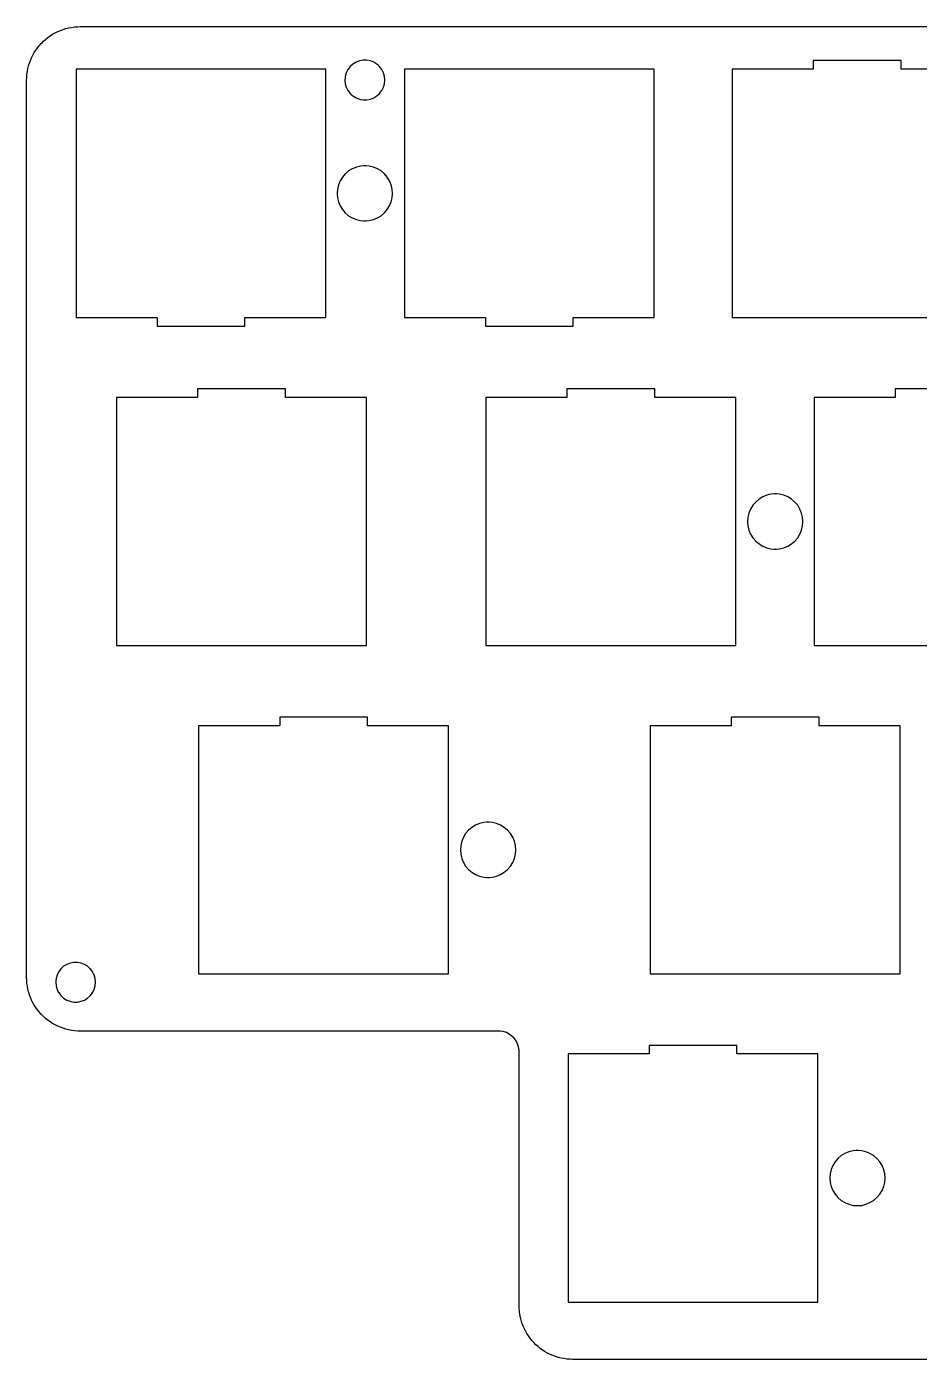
# Model space of a CAD drawing. Extents: x 1.73 to 10.02, y -4.91 to -1.87.
# Drawn here: x 1.727 to 3.766, y -4.914 to -1.869 of the extents above; entities that cross this region are included whole.
import ezdxf

# ---------------------------------------------------------------- set-up
doc = ezdxf.new("R2010")
doc.units = 0
doc.header["$MEASUREMENT"] = 0
doc.layers.add('BLACK', color=7, linetype='CONTINUOUS')

msp = doc.modelspace()

# ---------------------------------------------------------------- linework, layer by layer
at = {"layer": 'BLACK', "linetype": 'CONTINUOUS'}
for p, q in [((1.78105, -1.89024), (1.7866, -1.88663)), ((1.7866, -1.88663), (1.78663, -1.88661)), ((1.78663, -1.88661), (1.79239, -1.88343)), ((1.79239, -1.88343), (1.79828, -1.88043)), ((1.79239, -1.88343), (1.79239, -1.88343)), ((1.79828, -1.88043), (1.79831, -1.88041)), ((1.79831, -1.88041), (1.80443, -1.87788)), ((1.80443, -1.87788), (1.81056, -1.87552)), ((1.80443, -1.87788), (1.80443, -1.87788)), ((1.81056, -1.87552), (1.8106, -1.87551)), ((1.8106, -1.87551), (1.81703, -1.87366)), ((1.81703, -1.87366), (1.8233, -1.87198)), ((1.8233, -1.87198), (1.82334, -1.87197)), ((1.82334, -1.87197), (1.83012, -1.87082)), ((1.83012, -1.87082), (1.83636, -1.86983)), ((1.83636, -1.86983), (1.8364, -1.86982)), ((1.8364, -1.86982), (1.84415, -1.86939)), ((1.84415, -1.86939), (1.8494, -1.86911)), ((1.84415, -1.86939), (1.84415, -1.86939)), ((1.84415, -1.86939), (1.84415, -1.86939)), ((1.84415, -1.86939), (1.84415, -1.86939)), ((1.8494, -1.86911), (1.84942, -1.86911)), ((1.84942, -1.86911), (1.84943, -1.86911)), ((1.84943, -1.86911), (9.90057, -1.86911)), ((1.74851, -1.92277), (1.75231, -1.91741)), ((1.75231, -1.91741), (1.75233, -1.91739)), ((1.75233, -1.91739), (1.7565, -1.91224)), ((1.7565, -1.91224), (1.75651, -1.91222)), ((1.75651, -1.91222), (1.76088, -1.90734)), ((1.76088, -1.90734), (1.7609, -1.90732)), ((1.7609, -1.90732), (1.76559, -1.90263)), ((1.76559, -1.90263), (1.7656, -1.90261)), ((1.7656, -1.90261), (1.77049, -1.89824)), ((1.77049, -1.89824), (1.77051, -1.89823)), ((1.77051, -1.89823), (1.77566, -1.89406)), ((1.77566, -1.89406), (1.77568, -1.89404)), ((1.77568, -1.89404), (1.78103, -1.89024)), ((1.78103, -1.89024), (1.78105, -1.89024)), ((1.73379, -1.95229), (1.73614, -1.94616)), ((1.73614, -1.94616), (1.73615, -1.94616)), ((1.73615, -1.94616), (1.73868, -1.94004)), ((1.73868, -1.94004), (1.73869, -1.94001)), ((1.73869, -1.94001), (1.74169, -1.93413)), ((1.74169, -1.93413), (1.7417, -1.93412)), ((1.7417, -1.93412), (1.74488, -1.92836)), ((1.74488, -1.92836), (1.7449, -1.92833)), ((1.7449, -1.92833), (1.7485, -1.92278)), ((1.7485, -1.92278), (1.74851, -1.92277)), ((2.48753, -1.9474), (2.47974, -1.95041)), ((2.48755, -1.94739), (2.48753, -1.9474)), ((2.48753, -1.9474), (2.48753, -1.9474)), ((2.48757, -1.94739), (2.48755, -1.94739)), ((2.49578, -1.94585), (2.48757, -1.94738)), ((2.48757, -1.94738), (2.48757, -1.94739)), ((2.4958, -1.94585), (2.49578, -1.94585)), ((2.49578, -1.94585), (2.49578, -1.94585)), ((2.5042, -1.94585), (2.4958, -1.94585)), ((2.50422, -1.94585), (2.5042, -1.94585)), ((2.51243, -1.94738), (2.50422, -1.94585)), ((2.50422, -1.94585), (2.50422, -1.94585)), ((2.51243, -1.94739), (2.51243, -1.94738)), ((2.51245, -1.94739), (2.51243, -1.94739)), ((2.51247, -1.9474), (2.51245, -1.94739)), ((2.52026, -1.95041), (2.51247, -1.9474)), ((2.51247, -1.9474), (2.51247, -1.9474)), ((3.52404, -1.94683), (3.52402, -1.94684)), ((3.52402, -1.94684), (3.52402, -1.94685)), ((3.52402, -1.94685), (3.52402, -1.94685)), ((3.52402, -1.94685), (3.52402, -1.94698)), ((3.52402, -1.94698), (3.52402, -1.96606)), ((3.72482, -1.94683), (3.52404, -1.94683)), ((3.52404, -1.94683), (3.52404, -1.94683)), ((3.52404, -1.94683), (3.52404, -1.94683)), ((3.72483, -1.94683), (3.72482, -1.94683)), ((3.72484, -1.94684), (3.72483, -1.94683)), ((3.72483, -1.94683), (3.72483, -1.94683)), ((3.72485, -1.94685), (3.72484, -1.94684)), ((3.72485, -1.94698), (3.72485, -1.94685)), ((3.72485, -1.94685), (3.72485, -1.94685)), ((3.72485, -1.96606), (3.72485, -1.94698)), ((1.72766, -1.98589), (1.72809, -1.97813)), ((1.72809, -1.97813), (1.7281, -1.97809)), ((1.7281, -1.97809), (1.72909, -1.97185)), ((1.7281, -1.97809), (1.7281, -1.97809)), ((1.72909, -1.97185), (1.73024, -1.96508)), ((1.73024, -1.96508), (1.73025, -1.96504)), ((1.73025, -1.96504), (1.73193, -1.95876)), ((1.73193, -1.95876), (1.73378, -1.95233)), ((1.73378, -1.95233), (1.73379, -1.95229)), ((1.84012, -1.96652), (1.84011, -1.96654)), ((1.84011, -1.96654), (1.84011, -1.96654)), ((1.84011, -1.96654), (1.84011, -2.53346)), ((1.84013, -1.96652), (1.84012, -1.96652)), ((1.84014, -1.96652), (1.84013, -1.96651)), ((1.84013, -1.96651), (1.84013, -1.96652)), ((2.411, -1.96652), (1.84014, -1.96652)), ((2.411, -1.96652), (2.411, -1.96651)), ((2.411, -1.96651), (2.411, -1.96652)), ((2.41102, -1.96652), (2.411, -1.96652)), ((2.41102, -1.96654), (2.41102, -1.96652)), ((2.41102, -1.99114), (2.41102, -1.96654)), ((2.41102, -1.96654), (2.41102, -1.96654)), ((2.45758, -1.97473), (2.45529, -1.98276)), ((2.45759, -1.97469), (2.45758, -1.97471)), ((2.45758, -1.97471), (2.45758, -1.97473)), ((2.45758, -1.97473), (2.45758, -1.97473)), ((2.46131, -1.96721), (2.45759, -1.97469)), ((2.46132, -1.96719), (2.46131, -1.96721)), ((2.46131, -1.96721), (2.46131, -1.96721)), ((2.46134, -1.96718), (2.46132, -1.96719)), ((2.46637, -1.96051), (2.46134, -1.96718)), ((2.46638, -1.9605), (2.46637, -1.96051)), ((2.46637, -1.96051), (2.46637, -1.96051)), ((2.4664, -1.96048), (2.46638, -1.9605)), ((2.47257, -1.95486), (2.4664, -1.96048)), ((2.4664, -1.96048), (2.4664, -1.96048)), ((2.47259, -1.95484), (2.47257, -1.95485)), ((2.47257, -1.95485), (2.47257, -1.95486)), ((2.4726, -1.95483), (2.47259, -1.95484)), ((2.47971, -1.95043), (2.4726, -1.95483)), ((2.4726, -1.95483), (2.4726, -1.95483)), ((2.47972, -1.95042), (2.47971, -1.95043)), ((2.47971, -1.95043), (2.47971, -1.95043)), ((2.47974, -1.95041), (2.47972, -1.95042)), ((2.47974, -1.95041), (2.47974, -1.95041)), ((2.52028, -1.95042), (2.52026, -1.95041)), ((2.52026, -1.95041), (2.52026, -1.95041)), ((2.52029, -1.95043), (2.52028, -1.95042)), ((2.5274, -1.95483), (2.52029, -1.95043)), ((2.52029, -1.95043), (2.52029, -1.95043)), ((2.52741, -1.95484), (2.5274, -1.95483)), ((2.5274, -1.95483), (2.5274, -1.95483)), ((2.5309, -1.95802), (2.52741, -1.95484)), ((2.5336, -1.96048), (2.5309, -1.95802)), ((2.53362, -1.9605), (2.5336, -1.96048)), ((2.5336, -1.96048), (2.5336, -1.96048)), ((2.53868, -1.96719), (2.53362, -1.9605)), ((2.54242, -1.97471), (2.53868, -1.96719)), ((2.54471, -1.98278), (2.54242, -1.97471)), ((2.59012, -1.96652), (2.59011, -1.96654)), ((2.59011, -1.96654), (2.59011, -1.96654)), ((2.59011, -1.96654), (2.59011, -2.53346)), ((2.59013, -1.96652), (2.59012, -1.96652)), ((2.59014, -1.96652), (2.59013, -1.96651)), ((2.59013, -1.96651), (2.59013, -1.96652)), ((3.161, -1.96652), (2.59014, -1.96652)), ((3.161, -1.96652), (3.161, -1.96651)), ((3.161, -1.96651), (3.161, -1.96652)), ((3.16102, -1.96652), (3.161, -1.96652)), ((3.16102, -1.96654), (3.16102, -1.96652)), ((3.16102, -2.53346), (3.16102, -1.96654)), ((3.16102, -1.96654), (3.16102, -1.96654)), ((3.339, -1.96652), (3.33898, -1.96652)), ((3.33898, -1.96652), (3.33898, -1.96654)), ((3.33898, -1.96654), (3.33898, -1.96654)), ((3.33898, -1.96654), (3.33898, -2.53346)), ((3.339, -1.96652), (3.339, -1.96651)), ((3.339, -1.96651), (3.339, -1.96652)), ((3.52356, -1.96652), (3.339, -1.96652)), ((3.52388, -1.96638), (3.52356, -1.96652)), ((3.52402, -1.96606), (3.52388, -1.96638)), ((3.72498, -1.96638), (3.72485, -1.96606)), ((3.72531, -1.96652), (3.72498, -1.96638)), ((3.90986, -1.96652), (3.72531, -1.96652)), ((1.72738, -1.99113), (1.72766, -1.98589)), ((1.72738, -1.99115), (1.72738, -1.99113)), ((1.72738, -2.53346), (1.72738, -1.99115)), ((2.41102, -2.25), (2.41102, -1.99114)), ((2.455, -1.98591), (2.45451, -1.99114)), ((2.45451, -1.99114), (2.45529, -1.9995)), ((2.45528, -1.9828), (2.455, -1.98591)), ((2.45529, -1.98278), (2.45528, -1.9828)), ((2.45528, -1.9828), (2.45528, -1.9828)), ((2.45529, -1.98276), (2.45529, -1.98276)), ((2.45529, -1.98276), (2.45529, -1.98278)), ((2.45529, -1.9995), (2.45529, -1.99952)), ((2.45529, -1.99952), (2.45529, -1.99952)), ((2.45529, -1.99952), (2.45758, -2.00755)), ((2.45758, -2.00755), (2.45758, -2.00757)), ((2.45758, -2.00757), (2.45759, -2.00759)), ((2.45759, -2.00759), (2.46126, -2.01497)), ((2.53868, -2.01509), (2.54242, -2.00757)), ((2.54242, -2.00757), (2.54471, -1.9995)), ((2.54549, -1.99114), (2.54471, -1.98278)), ((2.54471, -1.9995), (2.54549, -1.99114)), ((2.46126, -2.01497), (2.46132, -2.01509)), ((2.46132, -2.01509), (2.46638, -2.02179)), ((2.46638, -2.02179), (2.4664, -2.0218)), ((2.4664, -2.0218), (2.4664, -2.0218)), ((2.4664, -2.0218), (2.46871, -2.02391)), ((2.46871, -2.02391), (2.47259, -2.02744)), ((2.47259, -2.02744), (2.4726, -2.02745)), ((2.4726, -2.02745), (2.4726, -2.02745)), ((2.4726, -2.02745), (2.47616, -2.02965)), ((2.47616, -2.02965), (2.47972, -2.03186)), ((2.47972, -2.03186), (2.48755, -2.03489)), ((2.48755, -2.03489), (2.48757, -2.0349)), ((2.48757, -2.0349), (2.48757, -2.0349)), ((2.48757, -2.0349), (2.48981, -2.03532)), ((2.48981, -2.03532), (2.4958, -2.03644)), ((2.4958, -2.03644), (2.50418, -2.03644)), ((2.50418, -2.03644), (2.5042, -2.03644)), ((2.5042, -2.03644), (2.51245, -2.03489)), ((2.51245, -2.03489), (2.52028, -2.03186)), ((2.52028, -2.03186), (2.52741, -2.02744)), ((2.52741, -2.02744), (2.53362, -2.02179)), ((2.53362, -2.02179), (2.53868, -2.01509)), ((2.48045, -2.18989), (2.47132, -2.19368)), ((2.48047, -2.18989), (2.48045, -2.18989)), ((2.48045, -2.18989), (2.48045, -2.18989)), ((2.48049, -2.18988), (2.48047, -2.18989)), ((2.49009, -2.18758), (2.48049, -2.18988)), ((2.48049, -2.18988), (2.48049, -2.18988)), ((2.49011, -2.18757), (2.49009, -2.18758)), ((2.49009, -2.18758), (2.49009, -2.18758)), ((2.49013, -2.18757), (2.49011, -2.18757)), ((2.49752, -2.18699), (2.49013, -2.18757)), ((2.49013, -2.18757), (2.49013, -2.18757)), ((2.50248, -2.18699), (2.49752, -2.18699)), ((2.49752, -2.18699), (2.49752, -2.18699)), ((2.49752, -2.18699), (2.49752, -2.18699)), ((2.50987, -2.18757), (2.50248, -2.18699)), ((2.50248, -2.18699), (2.50248, -2.18699)), ((2.50248, -2.18699), (2.50248, -2.18699)), ((2.50989, -2.18757), (2.50987, -2.18757)), ((2.50987, -2.18757), (2.50987, -2.18757)), ((2.50991, -2.18758), (2.50989, -2.18757)), ((2.51951, -2.18988), (2.50991, -2.18758)), ((2.50991, -2.18758), (2.50991, -2.18758)), ((2.51953, -2.18989), (2.51951, -2.18988)), ((2.51951, -2.18988), (2.51951, -2.18988)), ((2.51955, -2.18989), (2.51953, -2.18989)), ((2.52868, -2.19368), (2.51955, -2.18989)), ((2.51955, -2.18989), (2.51955, -2.18989)), ((2.44368, -2.22132), (2.43989, -2.23045)), ((2.44369, -2.22129), (2.44368, -2.2213)), ((2.44368, -2.2213), (2.44368, -2.22132)), ((2.44368, -2.22132), (2.44368, -2.22132)), ((2.44886, -2.21286), (2.44369, -2.22129)), ((2.44369, -2.22129), (2.44369, -2.22129)), ((2.44888, -2.21284), (2.44886, -2.21285)), ((2.44886, -2.21285), (2.44886, -2.21286)), ((2.44886, -2.21286), (2.44886, -2.21286)), ((2.45529, -2.20532), (2.44888, -2.21283)), ((2.44888, -2.21283), (2.44888, -2.21284)), ((2.45531, -2.20531), (2.45529, -2.20532)), ((2.45529, -2.20532), (2.45529, -2.20532)), ((2.45532, -2.20529), (2.45531, -2.20531)), ((2.46283, -2.19888), (2.45532, -2.20529)), ((2.45532, -2.20529), (2.45532, -2.20529)), ((2.46284, -2.19888), (2.46283, -2.19888)), ((2.46285, -2.19886), (2.46284, -2.19888)), ((2.46286, -2.19886), (2.46285, -2.19886)), ((2.47129, -2.19369), (2.46286, -2.19886)), ((2.46286, -2.19886), (2.46286, -2.19886)), ((2.4713, -2.19368), (2.47129, -2.19369)), ((2.47129, -2.19369), (2.47129, -2.19369)), ((2.47132, -2.19368), (2.4713, -2.19368)), ((2.47132, -2.19368), (2.47132, -2.19368)), ((2.5287, -2.19368), (2.52868, -2.19368)), ((2.52868, -2.19368), (2.52868, -2.19368)), ((2.53715, -2.19886), (2.5287, -2.19368)), ((2.54469, -2.20531), (2.53715, -2.19886)), ((2.55114, -2.21285), (2.54469, -2.20531)), ((2.55632, -2.2213), (2.55114, -2.21285)), ((2.56011, -2.23047), (2.55632, -2.2213)), ((2.41102, -2.53346), (2.41102, -2.25)), ((2.43757, -2.24011), (2.43679, -2.25)), ((2.43679, -2.25), (2.43757, -2.25989)), ((2.43989, -2.23047), (2.43757, -2.24011)), ((2.43989, -2.23045), (2.43989, -2.23045)), ((2.43989, -2.23045), (2.43989, -2.23047)), ((2.56243, -2.24011), (2.56011, -2.23047)), ((2.56321, -2.25), (2.56243, -2.24011)), ((2.56243, -2.25989), (2.56321, -2.25)), ((2.43757, -2.25989), (2.43989, -2.26953)), ((2.43989, -2.26953), (2.43989, -2.26955)), ((2.43989, -2.26955), (2.43989, -2.26955)), ((2.43989, -2.26955), (2.44368, -2.27868)), ((2.44368, -2.27868), (2.44368, -2.27868)), ((2.44368, -2.27868), (2.44368, -2.2787)), ((2.44368, -2.2787), (2.44886, -2.28715)), ((2.55114, -2.28715), (2.55632, -2.2787)), ((2.55632, -2.2787), (2.56011, -2.26953)), ((2.56011, -2.26953), (2.56243, -2.25989)), ((2.44886, -2.28715), (2.45531, -2.29469)), ((2.45531, -2.29469), (2.46285, -2.30114)), ((2.46285, -2.30114), (2.4713, -2.30632)), ((2.4713, -2.30632), (2.48047, -2.31011)), ((2.48047, -2.31011), (2.49011, -2.31243)), ((2.49011, -2.31243), (2.49752, -2.31301)), ((2.49752, -2.31301), (2.50247, -2.31301)), ((2.50247, -2.31301), (2.50248, -2.31301)), ((2.50248, -2.31301), (2.50989, -2.31243)), ((2.50989, -2.31243), (2.51953, -2.31011)), ((2.51953, -2.31011), (2.5287, -2.30632)), ((2.5287, -2.30632), (2.53715, -2.30114)), ((2.53715, -2.30114), (2.54469, -2.29469)), ((2.54469, -2.29469), (2.55114, -2.28715)), ((1.72738, -3.28346), (1.72738, -2.53346)), ((1.84011, -2.53346), (1.84011, -2.53346)), ((1.84011, -2.53346), (1.84011, -2.53347)), ((1.84011, -2.53347), (1.84012, -2.53348)), ((1.84012, -2.53348), (1.84013, -2.53349)), ((1.84013, -2.53349), (1.84014, -2.53348)), ((1.84014, -2.53348), (2.02469, -2.53348)), ((2.02469, -2.53348), (2.02502, -2.53362)), ((2.02502, -2.53362), (2.02515, -2.53394)), ((2.02515, -2.53394), (2.02515, -2.55315)), ((2.02515, -2.55315), (2.02515, -2.55315)), ((2.02515, -2.55315), (2.02515, -2.55315)), ((2.02515, -2.55315), (2.02516, -2.55316)), ((2.02516, -2.55316), (2.02517, -2.55317)), ((2.02517, -2.55317), (2.02518, -2.55317)), ((2.02518, -2.55317), (2.22596, -2.55317)), ((2.22596, -2.55317), (2.22598, -2.55316)), ((2.22596, -2.55317), (2.22596, -2.55317)), ((2.22598, -2.53394), (2.22612, -2.53362)), ((2.22598, -2.55315), (2.22598, -2.53394)), ((2.22598, -2.55316), (2.22598, -2.55315)), ((2.22598, -2.55315), (2.22598, -2.55315)), ((2.22598, -2.55315), (2.22598, -2.55315)), ((2.22612, -2.53362), (2.22644, -2.53348)), ((2.22644, -2.53348), (2.411, -2.53348)), ((2.411, -2.53348), (2.411, -2.53349)), ((2.411, -2.53349), (2.41102, -2.53348)), ((2.41102, -2.53347), (2.41102, -2.53346)), ((2.41102, -2.53346), (2.41102, -2.53346)), ((2.41102, -2.53348), (2.41102, -2.53347)), ((2.59011, -2.53346), (2.59011, -2.53347)), ((2.59011, -2.53346), (2.59011, -2.53346)), ((2.59011, -2.53347), (2.59012, -2.53348)), ((2.59012, -2.53348), (2.59013, -2.53349)), ((2.59013, -2.53349), (2.59014, -2.53348)), ((2.59014, -2.53348), (2.77469, -2.53348)), ((2.77469, -2.53348), (2.77502, -2.53362)), ((2.77502, -2.53362), (2.77515, -2.53394)), ((2.77515, -2.53394), (2.77515, -2.55315)), ((2.77515, -2.55315), (2.77515, -2.55315)), ((2.77515, -2.55315), (2.77515, -2.55315)), ((2.77515, -2.55315), (2.77516, -2.55316)), ((2.77516, -2.55316), (2.77517, -2.55317)), ((2.77517, -2.55317), (2.77518, -2.55317)), ((2.77518, -2.55317), (2.97596, -2.55317)), ((2.97596, -2.55317), (2.97598, -2.55316)), ((2.97596, -2.55317), (2.97596, -2.55317)), ((2.97598, -2.53394), (2.97612, -2.53362)), ((2.97598, -2.55315), (2.97598, -2.53394)), ((2.97598, -2.55316), (2.97598, -2.55315)), ((2.97598, -2.55315), (2.97598, -2.55315)), ((2.97598, -2.55315), (2.97598, -2.55315)), ((2.97612, -2.53362), (2.97644, -2.53348)), ((2.97644, -2.53348), (3.161, -2.53348)), ((3.161, -2.53348), (3.161, -2.53349)), ((3.161, -2.53349), (3.16102, -2.53348)), ((3.16102, -2.53347), (3.16102, -2.53346)), ((3.16102, -2.53346), (3.16102, -2.53346)), ((3.16102, -2.53348), (3.16102, -2.53347)), ((3.33898, -2.53346), (3.33898, -2.53347)), ((3.33898, -2.53346), (3.33898, -2.53346)), ((3.33898, -2.53347), (3.33898, -2.53348)), ((3.33898, -2.53348), (3.339, -2.53349)), ((3.339, -2.53349), (3.339, -2.53348)), ((3.339, -2.53348), (3.90986, -2.53348)), ((2.11785, -2.69683), (2.11784, -2.69684)), ((2.11784, -2.69684), (2.11784, -2.69685)), ((2.11784, -2.69685), (2.11784, -2.69685)), ((2.11784, -2.69685), (2.11784, -2.69698)), ((2.11784, -2.69698), (2.11784, -2.71606)), ((2.11786, -2.69683), (2.11785, -2.69683)), ((2.31864, -2.69683), (2.11786, -2.69683)), ((2.11786, -2.69683), (2.11786, -2.69683)), ((2.31865, -2.69683), (2.31864, -2.69683)), ((2.31866, -2.69684), (2.31865, -2.69683)), ((2.31865, -2.69683), (2.31865, -2.69683)), ((2.31867, -2.69685), (2.31866, -2.69684)), ((2.31867, -2.69698), (2.31867, -2.69685)), ((2.31867, -2.69685), (2.31867, -2.69685)), ((2.31867, -2.71606), (2.31867, -2.69698)), ((2.96154, -2.69683), (2.96152, -2.69684)), ((2.96152, -2.69684), (2.96152, -2.69685)), ((2.96152, -2.69685), (2.96152, -2.69685)), ((2.96152, -2.69685), (2.96152, -2.69698)), ((2.96152, -2.69698), (2.96152, -2.71606)), ((3.16232, -2.69683), (2.96154, -2.69683)), ((2.96154, -2.69683), (2.96154, -2.69683)), ((2.96154, -2.69683), (2.96154, -2.69683)), ((3.16233, -2.69683), (3.16232, -2.69683)), ((3.16234, -2.69684), (3.16233, -2.69683)), ((3.16233, -2.69683), (3.16233, -2.69683)), ((3.16235, -2.69685), (3.16234, -2.69684)), ((3.16235, -2.69698), (3.16235, -2.69685)), ((3.16235, -2.69685), (3.16235, -2.69685)), ((3.16235, -2.71606), (3.16235, -2.69698)), ((3.71154, -2.69683), (3.71152, -2.69684)), ((3.71152, -2.69684), (3.71152, -2.69685)), ((3.71152, -2.69685), (3.71152, -2.69685)), ((3.71152, -2.69685), (3.71152, -2.69698)), ((3.71152, -2.69698), (3.71152, -2.71606)), ((3.91232, -2.69683), (3.71154, -2.69683)), ((3.71154, -2.69683), (3.71154, -2.69683)), ((3.71154, -2.69683), (3.71154, -2.69683)), ((1.93281, -2.71652), (1.9328, -2.71652)), ((1.9328, -2.71652), (1.9328, -2.71654)), ((1.9328, -2.71654), (1.9328, -2.71654)), ((1.9328, -2.71654), (1.9328, -3.28346)), ((1.93282, -2.71651), (1.93281, -2.71652)), ((1.93282, -2.71652), (1.93282, -2.71651)), ((2.11738, -2.71652), (1.93282, -2.71652)), ((2.1177, -2.71638), (2.11738, -2.71652)), ((2.11784, -2.71606), (2.1177, -2.71638)), ((2.3188, -2.71638), (2.31867, -2.71606)), ((2.31913, -2.71652), (2.3188, -2.71638)), ((2.50368, -2.71652), (2.31913, -2.71652)), ((2.50369, -2.71651), (2.50368, -2.71652)), ((2.50369, -2.71652), (2.50369, -2.71651)), ((2.5037, -2.71652), (2.50369, -2.71652)), ((2.50371, -2.71654), (2.5037, -2.71652)), ((2.5037, -3.28346), (2.5037, -2.71654)), ((2.5037, -2.71654), (2.50371, -2.71654)), ((2.7765, -2.71652), (2.77648, -2.71652)), ((2.77648, -2.71652), (2.77648, -2.71654)), ((2.77648, -2.71654), (2.77648, -2.71654)), ((2.77648, -2.71654), (2.77648, -3.28346)), ((2.7765, -2.71652), (2.7765, -2.71651)), ((2.7765, -2.71651), (2.7765, -2.71652)), ((2.96106, -2.71652), (2.7765, -2.71652)), ((2.96138, -2.71638), (2.96106, -2.71652)), ((2.96152, -2.71606), (2.96138, -2.71638)), ((3.16248, -2.71638), (3.16235, -2.71606)), ((3.16281, -2.71652), (3.16248, -2.71638)), ((3.34736, -2.71652), (3.16281, -2.71652)), ((3.34737, -2.71651), (3.34736, -2.71652)), ((3.34737, -2.71652), (3.34737, -2.71651)), ((3.34738, -2.71652), (3.34737, -2.71652)), ((3.34739, -2.71654), (3.34738, -2.71652)), ((3.34739, -3), (3.34739, -2.71654)), ((3.34739, -2.71654), (3.34739, -2.71654)), ((3.5265, -2.71652), (3.52648, -2.71652)), ((3.52648, -2.71652), (3.52648, -2.71654)), ((3.52648, -2.71654), (3.52648, -2.71654)), ((3.52648, -2.71654), (3.52648, -3.28346)), ((3.5265, -2.71652), (3.5265, -2.71651)), ((3.5265, -2.71651), (3.5265, -2.71652)), ((3.71106, -2.71652), (3.5265, -2.71652)), ((3.71138, -2.71638), (3.71106, -2.71652)), ((3.71152, -2.71606), (3.71138, -2.71638)), ((3.40033, -2.94888), (3.39282, -2.95529)), ((3.40034, -2.94888), (3.40033, -2.94888)), ((3.40035, -2.94886), (3.40034, -2.94888)), ((3.40036, -2.94886), (3.40035, -2.94886)), ((3.40879, -2.94369), (3.40036, -2.94886)), ((3.40036, -2.94886), (3.40036, -2.94886)), ((3.4088, -2.94368), (3.40879, -2.94369)), ((3.40879, -2.94369), (3.40879, -2.94369)), ((3.40882, -2.94368), (3.4088, -2.94368)), ((3.41795, -2.93989), (3.40882, -2.94368)), ((3.40882, -2.94368), (3.40882, -2.94368)), ((3.41797, -2.93989), (3.41795, -2.93989)), ((3.41795, -2.93989), (3.41795, -2.93989)), ((3.41799, -2.93988), (3.41797, -2.93989)), ((3.42759, -2.93758), (3.41799, -2.93988)), ((3.41799, -2.93988), (3.41799, -2.93988)), ((3.42761, -2.93757), (3.42759, -2.93758)), ((3.42759, -2.93758), (3.42759, -2.93758)), ((3.42763, -2.93757), (3.42761, -2.93757)), ((3.43502, -2.93699), (3.42763, -2.93757)), ((3.42763, -2.93757), (3.42763, -2.93757)), ((3.43998, -2.93699), (3.43502, -2.93699)), ((3.43502, -2.93699), (3.43502, -2.93699)), ((3.43502, -2.93699), (3.43502, -2.93699)), ((3.44737, -2.93757), (3.43998, -2.93699)), ((3.43998, -2.93699), (3.43998, -2.93699)), ((3.43998, -2.93699), (3.43998, -2.93699)), ((3.44739, -2.93757), (3.44737, -2.93757)), ((3.44737, -2.93757), (3.44737, -2.93757)), ((3.44741, -2.93758), (3.44739, -2.93757)), ((3.45701, -2.93988), (3.44741, -2.93758)), ((3.44741, -2.93758), (3.44741, -2.93758)), ((3.45703, -2.93989), (3.45701, -2.93988)), ((3.45701, -2.93988), (3.45701, -2.93988)), ((3.45705, -2.93989), (3.45703, -2.93989)), ((3.46618, -2.94368), (3.45705, -2.93989)), ((3.45705, -2.93989), (3.45705, -2.93989)), ((3.4662, -2.94368), (3.46618, -2.94368)), ((3.46618, -2.94368), (3.46618, -2.94368)), ((3.47465, -2.94886), (3.4662, -2.94368)), ((3.48219, -2.95531), (3.47465, -2.94886)), ((3.37739, -2.98047), (3.37507, -2.99011)), ((3.38118, -2.97132), (3.37739, -2.98045)), ((3.37739, -2.98045), (3.37739, -2.98045)), ((3.37739, -2.98045), (3.37739, -2.98047)), ((3.38119, -2.97129), (3.38118, -2.9713)), ((3.38118, -2.9713), (3.38118, -2.97132)), ((3.38118, -2.97132), (3.38118, -2.97132)), ((3.38636, -2.96286), (3.38119, -2.97129)), ((3.38119, -2.97129), (3.38119, -2.97129)), ((3.38638, -2.96284), (3.38636, -2.96285)), ((3.38636, -2.96285), (3.38636, -2.96286)), ((3.38636, -2.96286), (3.38636, -2.96286)), ((3.39279, -2.95532), (3.38638, -2.96283)), ((3.38638, -2.96283), (3.38638, -2.96284)), ((3.39281, -2.95531), (3.39279, -2.95532)), ((3.39279, -2.95532), (3.39279, -2.95532)), ((3.39282, -2.95529), (3.39281, -2.95531)), ((3.39282, -2.95529), (3.39282, -2.95529)), ((3.48864, -2.96285), (3.48219, -2.95531)), ((3.49382, -2.9713), (3.48864, -2.96285)), ((3.49761, -2.98047), (3.49382, -2.9713)), ((3.49993, -2.99011), (3.49761, -2.98047)), ((3.34739, -3.28346), (3.34739, -3)), ((3.37507, -2.99011), (3.37429, -3)), ((3.37429, -3), (3.37507, -3.00989)), ((3.37507, -3.00989), (3.37739, -3.01953)), ((3.49761, -3.01953), (3.49993, -3.00989)), ((3.50071, -3), (3.49993, -2.99011)), ((3.49993, -3.00989), (3.50071, -3)), ((3.37739, -3.01953), (3.37739, -3.01955)), ((3.37739, -3.01955), (3.37739, -3.01955)), ((3.37739, -3.01955), (3.38118, -3.02868)), ((3.38118, -3.02868), (3.38118, -3.02868)), ((3.38118, -3.02868), (3.38118, -3.0287)), ((3.38118, -3.0287), (3.38636, -3.03715)), ((3.38636, -3.03715), (3.39281, -3.04469)), ((3.39281, -3.04469), (3.40035, -3.05114)), ((3.47465, -3.05114), (3.48219, -3.04469)), ((3.48219, -3.04469), (3.48864, -3.03715)), ((3.48864, -3.03715), (3.49382, -3.0287)), ((3.49382, -3.0287), (3.49761, -3.01953)), ((3.40035, -3.05114), (3.4088, -3.05632)), ((3.4088, -3.05632), (3.41797, -3.06011)), ((3.41797, -3.06011), (3.42761, -3.06243)), ((3.42761, -3.06243), (3.43502, -3.06301)), ((3.43502, -3.06301), (3.43997, -3.06301)), ((3.43997, -3.06301), (3.43998, -3.06301)), ((3.43998, -3.06301), (3.44739, -3.06243)), ((3.44739, -3.06243), (3.45703, -3.06011)), ((3.45703, -3.06011), (3.4662, -3.05632)), ((3.4662, -3.05632), (3.47465, -3.05114)), ((1.72738, -4.04231), (1.72738, -3.28346)), ((1.9328, -3.28346), (1.9328, -3.28347)), ((1.9328, -3.28346), (1.9328, -3.28346)), ((1.9328, -3.28347), (1.9328, -3.28348)), ((1.9328, -3.28348), (1.93282, -3.28349)), ((1.93282, -3.28349), (1.93282, -3.28348)), ((1.93282, -3.28348), (2.50368, -3.28348)), ((2.50368, -3.28348), (2.50369, -3.28349)), ((2.50369, -3.28349), (2.5037, -3.28348)), ((2.5037, -3.28347), (2.50371, -3.28346)), ((2.50371, -3.28346), (2.5037, -3.28346)), ((2.5037, -3.28348), (2.5037, -3.28347)), ((2.77648, -3.28346), (2.77648, -3.28346)), ((2.77648, -3.28346), (2.77648, -3.28347)), ((2.77648, -3.28347), (2.77648, -3.28348)), ((2.77648, -3.28348), (2.7765, -3.28349)), ((2.7765, -3.28349), (2.7765, -3.28348)), ((2.7765, -3.28348), (3.34736, -3.28348)), ((3.34736, -3.28348), (3.34737, -3.28349)), ((3.34737, -3.28349), (3.34738, -3.28348)), ((3.34738, -3.28348), (3.34739, -3.28347)), ((3.34739, -3.28347), (3.34739, -3.28346)), ((3.34739, -3.28346), (3.34739, -3.28346)), ((3.52648, -3.28346), (3.52648, -3.28347)), ((3.52648, -3.28346), (3.52648, -3.28346)), ((3.52648, -3.28347), (3.52648, -3.28348)), ((3.52648, -3.28348), (3.5265, -3.28349)), ((3.5265, -3.28349), (3.5265, -3.28348)), ((3.5265, -3.28348), (4.09736, -3.28348)), ((2.1203, -3.46652), (2.12028, -3.46652)), ((2.12028, -3.46652), (2.12028, -3.46654)), ((2.12028, -3.46654), (2.12028, -3.46654)), ((2.12028, -3.46654), (2.12028, -4.03346)), ((2.1203, -3.46652), (2.1203, -3.46651)), ((2.1203, -3.46651), (2.1203, -3.46652)), ((2.30486, -3.46652), (2.1203, -3.46652)), ((2.30518, -3.46638), (2.30486, -3.46652)), ((2.30532, -3.46606), (2.30518, -3.46638)), ((2.30533, -3.44683), (2.30532, -3.44684)), ((2.30532, -3.44684), (2.30532, -3.44685)), ((2.30532, -3.44685), (2.30532, -3.44685)), ((2.30532, -3.44685), (2.30532, -3.44698)), ((2.30532, -3.44698), (2.30532, -3.46606)), ((2.30534, -3.44683), (2.30533, -3.44683)), ((2.50612, -3.44683), (2.30534, -3.44683)), ((2.30534, -3.44683), (2.30534, -3.44683)), ((2.50613, -3.44683), (2.50612, -3.44683)), ((2.50614, -3.44684), (2.50613, -3.44683)), ((2.50613, -3.44683), (2.50613, -3.44683)), ((2.50615, -3.44685), (2.50614, -3.44684)), ((2.50615, -3.44698), (2.50615, -3.44685)), ((2.50615, -3.44685), (2.50615, -3.44685)), ((2.50615, -3.46606), (2.50615, -3.44698)), ((2.50628, -3.46638), (2.50615, -3.46606)), ((2.50661, -3.46652), (2.50628, -3.46638)), ((2.69116, -3.46652), (2.50661, -3.46652)), ((2.69117, -3.46651), (2.69116, -3.46652)), ((2.69117, -3.46652), (2.69117, -3.46651)), ((2.69118, -3.46652), (2.69117, -3.46652)), ((2.69119, -3.46654), (2.69118, -3.46652)), ((2.69119, -3.75), (2.69119, -3.46654)), ((2.69119, -3.46654), (2.69119, -3.46654)), ((3.1515, -3.46652), (3.15148, -3.46652)), ((3.15148, -3.46652), (3.15148, -3.46654)), ((3.15148, -3.46654), (3.15148, -3.46654)), ((3.15148, -3.46654), (3.15148, -4.03346)), ((3.1515, -3.46652), (3.1515, -3.46651)), ((3.1515, -3.46651), (3.1515, -3.46652)), ((3.33606, -3.46652), (3.1515, -3.46652)), ((3.33638, -3.46638), (3.33606, -3.46652)), ((3.33652, -3.46606), (3.33638, -3.46638)), ((3.33654, -3.44683), (3.33652, -3.44684)), ((3.33652, -3.44684), (3.33652, -3.44685)), ((3.33652, -3.44685), (3.33652, -3.44685)), ((3.33652, -3.44685), (3.33652, -3.44698)), ((3.33652, -3.44698), (3.33652, -3.46606)), ((3.53732, -3.44683), (3.33654, -3.44683)), ((3.33654, -3.44683), (3.33654, -3.44683)), ((3.33654, -3.44683), (3.33654, -3.44683)), ((3.53733, -3.44683), (3.53732, -3.44683)), ((3.53734, -3.44684), (3.53733, -3.44683)), ((3.53733, -3.44683), (3.53733, -3.44683)), ((3.53735, -3.44685), (3.53734, -3.44684)), ((3.53735, -3.44698), (3.53735, -3.44685)), ((3.53735, -3.44685), (3.53735, -3.44685)), ((3.53735, -3.46606), (3.53735, -3.44698)), ((3.53748, -3.46638), (3.53735, -3.46606)), ((3.53781, -3.46652), (3.53748, -3.46638)), ((3.72236, -3.46652), (3.53781, -3.46652)), ((3.72237, -3.46651), (3.72236, -3.46652)), ((3.72237, -3.46652), (3.72237, -3.46651)), ((3.72238, -3.46652), (3.72237, -3.46652)), ((3.72239, -3.46654), (3.72238, -3.46652)), ((3.72239, -4.03346), (3.72239, -3.46654)), ((3.72239, -3.46654), (3.72239, -3.46654)), ((2.73011, -3.71286), (2.72494, -3.72129)), ((2.73013, -3.71284), (2.73011, -3.71285)), ((2.73011, -3.71285), (2.73011, -3.71286)), ((2.73011, -3.71286), (2.73011, -3.71286)), ((2.73654, -3.70532), (2.73013, -3.71283)), ((2.73013, -3.71283), (2.73013, -3.71284)), ((2.73656, -3.70531), (2.73654, -3.70532)), ((2.73654, -3.70532), (2.73654, -3.70532)), ((2.73657, -3.70529), (2.73656, -3.70531)), ((2.74408, -3.69888), (2.73657, -3.70529)), ((2.73657, -3.70529), (2.73657, -3.70529)), ((2.74409, -3.69888), (2.74408, -3.69888)), ((2.7441, -3.69886), (2.74409, -3.69888)), ((2.74411, -3.69886), (2.7441, -3.69886)), ((2.75254, -3.69369), (2.74411, -3.69886)), ((2.74411, -3.69886), (2.74411, -3.69886)), ((2.75255, -3.69368), (2.75254, -3.69369)), ((2.75254, -3.69369), (2.75254, -3.69369)), ((2.75257, -3.69368), (2.75255, -3.69368)), ((2.7617, -3.68989), (2.75257, -3.69368)), ((2.75257, -3.69368), (2.75257, -3.69368)), ((2.76172, -3.68989), (2.7617, -3.68989)), ((2.7617, -3.68989), (2.7617, -3.68989)), ((2.76174, -3.68988), (2.76172, -3.68989)), ((2.77134, -3.68758), (2.76174, -3.68988)), ((2.76174, -3.68988), (2.76174, -3.68988)), ((2.77136, -3.68757), (2.77134, -3.68758)), ((2.77134, -3.68758), (2.77134, -3.68758)), ((2.77138, -3.68757), (2.77136, -3.68757)), ((2.77877, -3.68699), (2.77138, -3.68757)), ((2.77138, -3.68757), (2.77138, -3.68757)), ((2.78373, -3.68699), (2.77877, -3.68699)), ((2.77877, -3.68699), (2.77877, -3.68699)), ((2.77877, -3.68699), (2.77877, -3.68699)), ((2.79112, -3.68757), (2.78373, -3.68699)), ((2.78373, -3.68699), (2.78373, -3.68699)), ((2.78373, -3.68699), (2.78373, -3.68699)), ((2.79114, -3.68757), (2.79112, -3.68757)), ((2.79112, -3.68757), (2.79112, -3.68757)), ((2.79116, -3.68758), (2.79114, -3.68757)), ((2.80076, -3.68988), (2.79116, -3.68758)), ((2.79116, -3.68758), (2.79116, -3.68758)), ((2.80078, -3.68989), (2.80076, -3.68988)), ((2.80076, -3.68988), (2.80076, -3.68988)), ((2.8008, -3.68989), (2.80078, -3.68989)), ((2.80993, -3.69368), (2.8008, -3.68989)), ((2.8008, -3.68989), (2.8008, -3.68989)), ((2.80995, -3.69368), (2.80993, -3.69368)), ((2.80993, -3.69368), (2.80993, -3.69368)), ((2.8184, -3.69886), (2.80995, -3.69368)), ((2.82594, -3.70531), (2.8184, -3.69886)), ((2.83239, -3.71285), (2.82594, -3.70531)), ((2.83757, -3.7213), (2.83239, -3.71285)), ((2.71882, -3.74011), (2.71804, -3.75)), ((2.72114, -3.73047), (2.71882, -3.74011)), ((2.72493, -3.72132), (2.72114, -3.73045)), ((2.72114, -3.73045), (2.72114, -3.73045)), ((2.72114, -3.73045), (2.72114, -3.73047)), ((2.72494, -3.72129), (2.72493, -3.7213)), ((2.72493, -3.7213), (2.72493, -3.72132)), ((2.72493, -3.72132), (2.72493, -3.72132)), ((2.72494, -3.72129), (2.72494, -3.72129)), ((2.84136, -3.73047), (2.83757, -3.7213)), ((2.84368, -3.74011), (2.84136, -3.73047)), ((2.84446, -3.75), (2.84368, -3.74011)), ((2.69119, -4.03346), (2.69119, -3.75)), ((2.71804, -3.75), (2.71882, -3.75989)), ((2.71882, -3.75989), (2.72114, -3.76953)), ((2.72114, -3.76953), (2.72114, -3.76955)), ((2.72114, -3.76955), (2.72114, -3.76955)), ((2.72114, -3.76955), (2.72493, -3.77868)), ((2.83757, -3.7787), (2.84136, -3.76953)), ((2.84136, -3.76953), (2.84368, -3.75989)), ((2.84368, -3.75989), (2.84446, -3.75)), ((2.72493, -3.77868), (2.72493, -3.77868)), ((2.72493, -3.77868), (2.72493, -3.7787)), ((2.72493, -3.7787), (2.73011, -3.78715)), ((2.73011, -3.78715), (2.73656, -3.79469)), ((2.73656, -3.79469), (2.7441, -3.80114)), ((2.7441, -3.80114), (2.75255, -3.80632)), ((2.75255, -3.80632), (2.76172, -3.81011)), ((2.80078, -3.81011), (2.80995, -3.80632)), ((2.80995, -3.80632), (2.8184, -3.80114)), ((2.8184, -3.80114), (2.82594, -3.79469)), ((2.82594, -3.79469), (2.83239, -3.78715)), ((2.83239, -3.78715), (2.83757, -3.7787)), ((2.76172, -3.81011), (2.77136, -3.81243)), ((2.77136, -3.81243), (2.77877, -3.81301)), ((2.77877, -3.81301), (2.78372, -3.81301)), ((2.78372, -3.81301), (2.78373, -3.81301)), ((2.78373, -3.81301), (2.79114, -3.81243)), ((2.79114, -3.81243), (2.80078, -3.81011)), ((1.81178, -4.01623), (1.80561, -4.02186)), ((1.8118, -4.01622), (1.81178, -4.01623)), ((1.81178, -4.01623), (1.81178, -4.01623)), ((1.81182, -4.01621), (1.8118, -4.01622)), ((1.81892, -4.01181), (1.81182, -4.01621)), ((1.81182, -4.01621), (1.81182, -4.01621)), ((1.81894, -4.0118), (1.81892, -4.01181)), ((1.81892, -4.01181), (1.81892, -4.01181)), ((1.81896, -4.01179), (1.81894, -4.0118)), ((1.82674, -4.00877), (1.81896, -4.01179)), ((1.81896, -4.01179), (1.81896, -4.01179)), ((1.82676, -4.00877), (1.82674, -4.00877)), ((1.82674, -4.00877), (1.82674, -4.00877)), ((1.82678, -4.00876), (1.82676, -4.00877)), ((1.83499, -4.00723), (1.82678, -4.00876)), ((1.82678, -4.00876), (1.82678, -4.00876)), ((1.83502, -4.00722), (1.83499, -4.00723)), ((1.83499, -4.00723), (1.83499, -4.00723)), ((1.84341, -4.00722), (1.83502, -4.00722)), ((1.84343, -4.00723), (1.84341, -4.00722)), ((1.85164, -4.00876), (1.84343, -4.00723)), ((1.84343, -4.00723), (1.84343, -4.00723)), ((1.85166, -4.00877), (1.85164, -4.00876)), ((1.85164, -4.00876), (1.85164, -4.00876)), ((1.85168, -4.00877), (1.85166, -4.00877)), ((1.85947, -4.01179), (1.85168, -4.00877)), ((1.85168, -4.00877), (1.85168, -4.00877)), ((1.85949, -4.0118), (1.85947, -4.01179)), ((1.85947, -4.01179), (1.85947, -4.01179)), ((1.85951, -4.01181), (1.85949, -4.0118)), ((1.86661, -4.01621), (1.85951, -4.01181)), ((1.85951, -4.01181), (1.85951, -4.01181)), ((1.86663, -4.01622), (1.86661, -4.01621)), ((1.86661, -4.01621), (1.86661, -4.01621)), ((1.87012, -4.0194), (1.86663, -4.01622)), ((1.87281, -4.02186), (1.87012, -4.0194)), ((1.72738, -4.04233), (1.72738, -4.04231)), ((1.72766, -4.04758), (1.72738, -4.04233)), ((1.72793, -4.05252), (1.72766, -4.04758)), ((1.72766, -4.04758), (1.72766, -4.04758)), ((1.79408, -4.04872), (1.79372, -4.05252)), ((1.7945, -4.04418), (1.79408, -4.04872)), ((1.79679, -4.03611), (1.7945, -4.04414)), ((1.7945, -4.04414), (1.7945, -4.04414)), ((1.7945, -4.04414), (1.7945, -4.04416)), ((1.7945, -4.04416), (1.7945, -4.04418)), ((1.7945, -4.04418), (1.7945, -4.04418)), ((1.7968, -4.03609), (1.79679, -4.03611)), ((1.79679, -4.03611), (1.79679, -4.03611)), ((1.80053, -4.02859), (1.7968, -4.03607)), ((1.7968, -4.03607), (1.7968, -4.03609)), ((1.80054, -4.02857), (1.80053, -4.02859)), ((1.80053, -4.02859), (1.80053, -4.02859)), ((1.80055, -4.02856), (1.80054, -4.02857)), ((1.80558, -4.02189), (1.80055, -4.02856)), ((1.8056, -4.02187), (1.80558, -4.02189)), ((1.80558, -4.02189), (1.80558, -4.02189)), ((1.80561, -4.02186), (1.8056, -4.02187)), ((1.80561, -4.02186), (1.80561, -4.02186)), ((1.87283, -4.02187), (1.87281, -4.02186)), ((1.87281, -4.02186), (1.87281, -4.02186)), ((1.87789, -4.02857), (1.87283, -4.02187)), ((1.88032, -4.03346), (1.87789, -4.02857)), ((1.88163, -4.03609), (1.88032, -4.03346)), ((1.88393, -4.04416), (1.88163, -4.03609)), ((1.8847, -4.05252), (1.88393, -4.04416)), ((2.12028, -4.03346), (2.12028, -4.03346)), ((2.12028, -4.03346), (2.12028, -4.03347)), ((2.12028, -4.03347), (2.12028, -4.03348)), ((2.12028, -4.03348), (2.1203, -4.03349)), ((2.1203, -4.03349), (2.1203, -4.03348)), ((2.1203, -4.03348), (2.69116, -4.03348)), ((2.69116, -4.03348), (2.69117, -4.03349)), ((2.69117, -4.03349), (2.69118, -4.03348)), ((2.69118, -4.03348), (2.69119, -4.03347)), ((2.69119, -4.03347), (2.69119, -4.03346)), ((2.69119, -4.03346), (2.69119, -4.03346)), ((3.15148, -4.03346), (3.15148, -4.03347)), ((3.15148, -4.03346), (3.15148, -4.03346)), ((3.15148, -4.03347), (3.15148, -4.03348)), ((3.15148, -4.03348), (3.1515, -4.03349)), ((3.1515, -4.03349), (3.1515, -4.03348)), ((3.1515, -4.03348), (3.72236, -4.03348)), ((3.72236, -4.03348), (3.72237, -4.03349)), ((3.72237, -4.03349), (3.72238, -4.03348)), ((3.72238, -4.03348), (3.72239, -4.03347)), ((3.72239, -4.03347), (3.72239, -4.03346)), ((3.72239, -4.03346), (3.72239, -4.03346)), ((1.72809, -4.05533), (1.72793, -4.05252)), ((1.7281, -4.05538), (1.72809, -4.05533)), ((1.72909, -4.06162), (1.7281, -4.05538)), ((1.73024, -4.06839), (1.72909, -4.06162)), ((1.73025, -4.06843), (1.73024, -4.06839)), ((1.73193, -4.0747), (1.73025, -4.06843)), ((1.7324, -4.07635), (1.73193, -4.0747)), ((1.73193, -4.0747), (1.73193, -4.0747)), ((1.73378, -4.08113), (1.7324, -4.07635)), ((1.79372, -4.05252), (1.7945, -4.06088)), ((1.7945, -4.06088), (1.7945, -4.0609)), ((1.7945, -4.0609), (1.7945, -4.0609)), ((1.7945, -4.0609), (1.79679, -4.06893)), ((1.79679, -4.06893), (1.7968, -4.06895)), ((1.7968, -4.06895), (1.7968, -4.06897)), ((1.7968, -4.06897), (1.80048, -4.07635)), ((1.80048, -4.07635), (1.80054, -4.07647)), ((1.80054, -4.07647), (1.8056, -4.08317)), ((1.87283, -4.08317), (1.87789, -4.07647)), ((1.87789, -4.07647), (1.88163, -4.06895)), ((1.88163, -4.06895), (1.88393, -4.06088)), ((1.88393, -4.06088), (1.8847, -4.05252)), ((1.73379, -4.08117), (1.73378, -4.08113)), ((1.73614, -4.0873), (1.73379, -4.08117)), ((1.73615, -4.08731), (1.73614, -4.0873)), ((1.73868, -4.09342), (1.73615, -4.08731)), ((1.73869, -4.09345), (1.73868, -4.09342)), ((1.74169, -4.09934), (1.73869, -4.09345)), ((1.7417, -4.09935), (1.74169, -4.09934)), ((1.74488, -4.10511), (1.7417, -4.09935)), ((1.7449, -4.10513), (1.74488, -4.10511)), ((1.7485, -4.11068), (1.7449, -4.10513)), ((1.7449, -4.10513), (1.7449, -4.10513)), ((1.74851, -4.1107), (1.7485, -4.11068)), ((1.75231, -4.11605), (1.74851, -4.1107)), ((1.8056, -4.08317), (1.80561, -4.08318)), ((1.80561, -4.08318), (1.80561, -4.08318)), ((1.80561, -4.08318), (1.80792, -4.08529)), ((1.80792, -4.08529), (1.8118, -4.08882)), ((1.8118, -4.08882), (1.81182, -4.08883)), ((1.81182, -4.08883), (1.81182, -4.08883)), ((1.81182, -4.08883), (1.81537, -4.09103)), ((1.81537, -4.09103), (1.81894, -4.09324)), ((1.81894, -4.09324), (1.82676, -4.09627)), ((1.82676, -4.09627), (1.82678, -4.09628)), ((1.82678, -4.09628), (1.82678, -4.09628)), ((1.82678, -4.09628), (1.82902, -4.09669)), ((1.82902, -4.09669), (1.83502, -4.09781)), ((1.83502, -4.09781), (1.84339, -4.09781)), ((1.84339, -4.09781), (1.84341, -4.09781)), ((1.84341, -4.09781), (1.85166, -4.09627)), ((1.85166, -4.09627), (1.85949, -4.09324)), ((1.85949, -4.09324), (1.86663, -4.08882)), ((1.86663, -4.08882), (1.87283, -4.08317)), ((1.75233, -4.11607), (1.75231, -4.11605)), ((1.7565, -4.12123), (1.75233, -4.11607)), ((1.75651, -4.12124), (1.7565, -4.12123)), ((1.76088, -4.12613), (1.75651, -4.12124)), ((1.7609, -4.12615), (1.76088, -4.12613)), ((1.76559, -4.13084), (1.7609, -4.12615)), ((1.7656, -4.13085), (1.76559, -4.13084)), ((1.77049, -4.13522), (1.7656, -4.13085)), ((1.77051, -4.13523), (1.77049, -4.13522)), ((1.77566, -4.13941), (1.77051, -4.13523)), ((1.77568, -4.13942), (1.77566, -4.13941)), ((1.78103, -4.14322), (1.77568, -4.13942)), ((1.78105, -4.14323), (1.78103, -4.14322)), ((1.7866, -4.14683), (1.78105, -4.14323)), ((1.78663, -4.14685), (1.7866, -4.14683)), ((1.7866, -4.14683), (1.7866, -4.14683)), ((1.79238, -4.15003), (1.78663, -4.14685)), ((1.7924, -4.15004), (1.79238, -4.15003)), ((1.79689, -4.15233), (1.7924, -4.15004)), ((1.79828, -4.15304), (1.79689, -4.15233)), ((1.79831, -4.15305), (1.79828, -4.15304)), ((1.79828, -4.15304), (1.79828, -4.15304)), ((1.80442, -4.15558), (1.79831, -4.15305)), ((1.80443, -4.15559), (1.80442, -4.15558)), ((1.81056, -4.15794), (1.80443, -4.15559)), ((1.8106, -4.15795), (1.81056, -4.15794)), ((1.81703, -4.15981), (1.8106, -4.15795)), ((1.81704, -4.15981), (1.81703, -4.15981)), ((1.8233, -4.16149), (1.81704, -4.15981)), ((1.82335, -4.1615), (1.8233, -4.16149)), ((1.83011, -4.16265), (1.82335, -4.1615)), ((1.83012, -4.16265), (1.83011, -4.16265)), ((1.83636, -4.16363), (1.83012, -4.16265)), ((1.8364, -4.16364), (1.83636, -4.16363)), ((1.84416, -4.16408), (1.8364, -4.16364)), ((1.84416, -4.16408), (1.84416, -4.16407)), ((1.84416, -4.16407), (1.84416, -4.16408)), ((1.8494, -4.16435), (1.84416, -4.16408)), ((1.84942, -4.16435), (1.8494, -4.16435)), ((2.80882, -4.16435), (1.84942, -4.16435)), ((2.80884, -4.16435), (2.80882, -4.16435)), ((2.80909, -4.16439), (2.80884, -4.16435)), ((2.81617, -4.16551), (2.80909, -4.16439)), ((2.81619, -4.16551), (2.81617, -4.16551)), ((2.81617, -4.16551), (2.81617, -4.16551)), ((2.8162, -4.16552), (2.81619, -4.16551)), ((2.82324, -4.16781), (2.8162, -4.16552)), ((2.8162, -4.16552), (2.8162, -4.16552)), ((2.82326, -4.16781), (2.82324, -4.16781)), ((2.82324, -4.16781), (2.82324, -4.16781)), ((2.82328, -4.16782), (2.82326, -4.16781)), ((2.82987, -4.17118), (2.82328, -4.16782)), ((2.82328, -4.16782), (2.82328, -4.16782)), ((2.82989, -4.17119), (2.82987, -4.17118)), ((2.82987, -4.17118), (2.82987, -4.17118)), ((2.83591, -4.17556), (2.82989, -4.17119)), ((2.84117, -4.18082), (2.83591, -4.17556)), ((2.84554, -4.18684), (2.84117, -4.18082)), ((2.84892, -4.19347), (2.84554, -4.18684)), ((2.85122, -4.20055), (2.84892, -4.19347)), ((2.85238, -4.20789), (2.85122, -4.20055)), ((3.14904, -4.19683), (3.14902, -4.19684)), ((3.14902, -4.19684), (3.14902, -4.19685)), ((3.14902, -4.19685), (3.14902, -4.19685)), ((3.14902, -4.19685), (3.14902, -4.19698)), ((3.14902, -4.19698), (3.14902, -4.21606)), ((3.34982, -4.19683), (3.14904, -4.19683)), ((3.14904, -4.19683), (3.14904, -4.19683)), ((3.14904, -4.19683), (3.14904, -4.19683)), ((3.34983, -4.19683), (3.34982, -4.19683)), ((3.34984, -4.19684), (3.34983, -4.19683)), ((3.34983, -4.19683), (3.34983, -4.19683)), ((3.34985, -4.19685), (3.34984, -4.19684)), ((3.34985, -4.19698), (3.34985, -4.19685)), ((3.34985, -4.19685), (3.34985, -4.19685)), ((3.34985, -4.21606), (3.34985, -4.19698)), ((2.85238, -4.21161), (2.85238, -4.20789)), ((2.85238, -4.78346), (2.85238, -4.21161)), ((2.85238, -4.21161), (2.85238, -4.21161)), ((2.85238, -4.21161), (2.85238, -4.21161)), ((2.964, -4.21652), (2.96398, -4.21652)), ((2.96398, -4.21652), (2.96398, -4.21654)), ((2.96398, -4.21654), (2.96398, -4.21654)), ((2.96398, -4.21654), (2.96398, -4.78346)), ((2.964, -4.21652), (2.964, -4.21651)), ((2.964, -4.21651), (2.964, -4.21652)), ((3.14856, -4.21652), (2.964, -4.21652)), ((3.14888, -4.21638), (3.14856, -4.21652)), ((3.14902, -4.21606), (3.14888, -4.21638)), ((3.34998, -4.21638), (3.34985, -4.21606)), ((3.35031, -4.21652), (3.34998, -4.21638)), ((3.53486, -4.21652), (3.35031, -4.21652)), ((3.53487, -4.21651), (3.53486, -4.21652)), ((3.53487, -4.21652), (3.53487, -4.21651)), ((3.53488, -4.21652), (3.53487, -4.21652)), ((3.53489, -4.21654), (3.53488, -4.21652)), ((3.53489, -4.5), (3.53489, -4.21654)), ((3.53489, -4.21654), (3.53489, -4.21654)), ((3.59629, -4.44369), (3.58786, -4.44886)), ((3.5963, -4.44368), (3.59629, -4.44369)), ((3.59629, -4.44369), (3.59629, -4.44369)), ((3.59632, -4.44368), (3.5963, -4.44368)), ((3.60545, -4.43989), (3.59632, -4.44368)), ((3.59632, -4.44368), (3.59632, -4.44368)), ((3.60547, -4.43989), (3.60545, -4.43989)), ((3.60545, -4.43989), (3.60545, -4.43989)), ((3.60549, -4.43988), (3.60547, -4.43989)), ((3.61509, -4.43758), (3.60549, -4.43988)), ((3.60549, -4.43988), (3.60549, -4.43988)), ((3.61511, -4.43757), (3.61509, -4.43758)), ((3.61509, -4.43758), (3.61509, -4.43758)), ((3.61513, -4.43757), (3.61511, -4.43757)), ((3.62252, -4.43699), (3.61513, -4.43757)), ((3.61513, -4.43757), (3.61513, -4.43757)), ((3.62748, -4.43699), (3.62252, -4.43699)), ((3.62252, -4.43699), (3.62252, -4.43699)), ((3.62252, -4.43699), (3.62252, -4.43699)), ((3.63487, -4.43757), (3.62748, -4.43699)), ((3.62748, -4.43699), (3.62748, -4.43699)), ((3.62748, -4.43699), (3.62748, -4.43699)), ((3.63489, -4.43757), (3.63487, -4.43757)), ((3.63487, -4.43757), (3.63487, -4.43757)), ((3.63491, -4.43758), (3.63489, -4.43757)), ((3.64451, -4.43988), (3.63491, -4.43758)), ((3.63491, -4.43758), (3.63491, -4.43758)), ((3.64453, -4.43989), (3.64451, -4.43988)), ((3.64451, -4.43988), (3.64451, -4.43988)), ((3.64455, -4.43989), (3.64453, -4.43989)), ((3.65368, -4.44368), (3.64455, -4.43989)), ((3.64455, -4.43989), (3.64455, -4.43989)), ((3.6537, -4.44368), (3.65368, -4.44368)), ((3.65368, -4.44368), (3.65368, -4.44368)), ((3.66215, -4.44886), (3.6537, -4.44368)), ((3.56868, -4.47132), (3.56489, -4.48045)), ((3.56869, -4.47129), (3.56868, -4.4713)), ((3.56868, -4.4713), (3.56868, -4.47132)), ((3.56868, -4.47132), (3.56868, -4.47132)), ((3.57386, -4.46286), (3.56869, -4.47129)), ((3.56869, -4.47129), (3.56869, -4.47129)), ((3.57388, -4.46284), (3.57386, -4.46285)), ((3.57386, -4.46285), (3.57386, -4.46286)), ((3.57386, -4.46286), (3.57386, -4.46286)), ((3.58029, -4.45532), (3.57388, -4.46283)), ((3.57388, -4.46283), (3.57388, -4.46284)), ((3.58031, -4.45531), (3.58029, -4.45532)), ((3.58029, -4.45532), (3.58029, -4.45532)), ((3.58032, -4.45529), (3.58031, -4.45531)), ((3.58783, -4.44888), (3.58032, -4.45529)), ((3.58032, -4.45529), (3.58032, -4.45529)), ((3.58784, -4.44888), (3.58783, -4.44888)), ((3.58785, -4.44886), (3.58784, -4.44888)), ((3.58786, -4.44886), (3.58785, -4.44886)), ((3.58786, -4.44886), (3.58786, -4.44886)), ((3.66969, -4.45531), (3.66215, -4.44886)), ((3.67614, -4.46285), (3.66969, -4.45531)), ((3.68132, -4.4713), (3.67614, -4.46285)), ((3.68511, -4.48047), (3.68132, -4.4713)), ((3.53489, -4.78346), (3.53489, -4.5)), ((3.56257, -4.49011), (3.56179, -4.5)), ((3.56179, -4.5), (3.56257, -4.50989)), ((3.56489, -4.48047), (3.56257, -4.49011)), ((3.56489, -4.48045), (3.56489, -4.48045)), ((3.56489, -4.48045), (3.56489, -4.48047)), ((3.68743, -4.49011), (3.68511, -4.48047)), ((3.68821, -4.5), (3.68743, -4.49011)), ((3.68743, -4.50989), (3.68821, -4.5)), ((3.56257, -4.50989), (3.56489, -4.51953)), ((3.56489, -4.51953), (3.56489, -4.51955)), ((3.56489, -4.51955), (3.56489, -4.51955)), ((3.56489, -4.51955), (3.56868, -4.52868)), ((3.56868, -4.52868), (3.56868, -4.52868)), ((3.56868, -4.52868), (3.56868, -4.5287)), ((3.56868, -4.5287), (3.57386, -4.53715)), ((3.57386, -4.53715), (3.58031, -4.54469)), ((3.66969, -4.54469), (3.67614, -4.53715)), ((3.67614, -4.53715), (3.68132, -4.5287)), ((3.68132, -4.5287), (3.68511, -4.51953)), ((3.68511, -4.51953), (3.68743, -4.50989)), ((3.58031, -4.54469), (3.58785, -4.55114)), ((3.58785, -4.55114), (3.5963, -4.55632)), ((3.5963, -4.55632), (3.60547, -4.56011)), ((3.60547, -4.56011), (3.61511, -4.56243)), ((3.61511, -4.56243), (3.62252, -4.56301)), ((3.62252, -4.56301), (3.62747, -4.56301)), ((3.62747, -4.56301), (3.62748, -4.56301)), ((3.62748, -4.56301), (3.63489, -4.56243)), ((3.63489, -4.56243), (3.64453, -4.56011)), ((3.64453, -4.56011), (3.6537, -4.55632)), ((3.6537, -4.55632), (3.66215, -4.55114)), ((3.66215, -4.55114), (3.66969, -4.54469)), ((2.85238, -4.79231), (2.85238, -4.78346)), ((2.85238, -4.79233), (2.85238, -4.79231)), ((2.85266, -4.79758), (2.85238, -4.79233)), ((2.85309, -4.80533), (2.85266, -4.79758)), ((2.85266, -4.79758), (2.85266, -4.79758)), ((2.8531, -4.80538), (2.85309, -4.80533)), ((2.85409, -4.81162), (2.8531, -4.80538)), ((2.96398, -4.78346), (2.96398, -4.78346)), ((2.96398, -4.78346), (2.96398, -4.78347)), ((2.96398, -4.78347), (2.96398, -4.78348)), ((2.96398, -4.78348), (2.964, -4.78349)), ((2.964, -4.78349), (2.964, -4.78348)), ((2.964, -4.78348), (3.53486, -4.78348)), ((3.53486, -4.78348), (3.53487, -4.78349)), ((3.53487, -4.78349), (3.53488, -4.78348)), ((3.53488, -4.78348), (3.53489, -4.78347)), ((3.53489, -4.78347), (3.53489, -4.78346)), ((3.53489, -4.78346), (3.53489, -4.78346)), ((2.85524, -4.81839), (2.85409, -4.81162)), ((2.85525, -4.81843), (2.85524, -4.81839)), ((2.85693, -4.8247), (2.85525, -4.81843)), ((2.85878, -4.83113), (2.85693, -4.8247)), ((2.85693, -4.8247), (2.85693, -4.8247)), ((2.85879, -4.83117), (2.85878, -4.83113)), ((2.86114, -4.8373), (2.85879, -4.83117)), ((2.86115, -4.83731), (2.86114, -4.8373)), ((2.86368, -4.84342), (2.86115, -4.83731)), ((2.86369, -4.84345), (2.86368, -4.84342)), ((2.86669, -4.84934), (2.86369, -4.84345)), ((2.8667, -4.84935), (2.86669, -4.84934)), ((2.86988, -4.85511), (2.8667, -4.84935)), ((2.8699, -4.85513), (2.86988, -4.85511)), ((2.8735, -4.86068), (2.8699, -4.85513)), ((2.8699, -4.85513), (2.8699, -4.85513)), ((2.87351, -4.8607), (2.8735, -4.86068)), ((2.87731, -4.86605), (2.87351, -4.8607)), ((2.87733, -4.86607), (2.87731, -4.86605)), ((2.8815, -4.87123), (2.87733, -4.86607)), ((2.88151, -4.87124), (2.8815, -4.87123)), ((2.88588, -4.87613), (2.88151, -4.87124)), ((2.8859, -4.87615), (2.88588, -4.87613)), ((2.89059, -4.88084), (2.8859, -4.87615)), ((2.8906, -4.88085), (2.89059, -4.88084)), ((2.89549, -4.88522), (2.8906, -4.88085)), ((2.89551, -4.88523), (2.89549, -4.88522)), ((2.90066, -4.88941), (2.89551, -4.88523)), ((2.90068, -4.88942), (2.90066, -4.88941)), ((2.90603, -4.89322), (2.90068, -4.88942)), ((2.90605, -4.89323), (2.90603, -4.89322)), ((2.9116, -4.89683), (2.90605, -4.89323)), ((2.91163, -4.89685), (2.9116, -4.89683)), ((2.9116, -4.89683), (2.9116, -4.89683)), ((2.91738, -4.90003), (2.91163, -4.89685)), ((2.9174, -4.90004), (2.91738, -4.90003)), ((2.92189, -4.90233), (2.9174, -4.90004)), ((2.92328, -4.90304), (2.92189, -4.90233)), ((2.92331, -4.90305), (2.92328, -4.90304)), ((2.92328, -4.90304), (2.92328, -4.90304)), ((2.92942, -4.90558), (2.92331, -4.90305)), ((2.92943, -4.90559), (2.92942, -4.90558)), ((2.93556, -4.90794), (2.92943, -4.90559)), ((2.9356, -4.90795), (2.93556, -4.90794)), ((2.94203, -4.90981), (2.9356, -4.90795)), ((2.94204, -4.90981), (2.94203, -4.90981)), ((2.9483, -4.91149), (2.94204, -4.90981)), ((2.94835, -4.9115), (2.9483, -4.91149)), ((2.95511, -4.91265), (2.94835, -4.9115)), ((2.95512, -4.91265), (2.95511, -4.91265)), ((2.96136, -4.91363), (2.95512, -4.91265)), ((2.9614, -4.91364), (2.96136, -4.91363)), ((2.96916, -4.91408), (2.9614, -4.91364)), ((2.96916, -4.91408), (2.96916, -4.91407)), ((2.96916, -4.91407), (2.96916, -4.91408)), ((2.9744, -4.91435), (2.96916, -4.91408)), ((2.97442, -4.91435), (2.9744, -4.91435)), ((8.77558, -4.91435), (2.97442, -4.91435))]:
    msp.add_line(p, q, dxfattribs=at)

doc.saveas('drawing.dxf')
